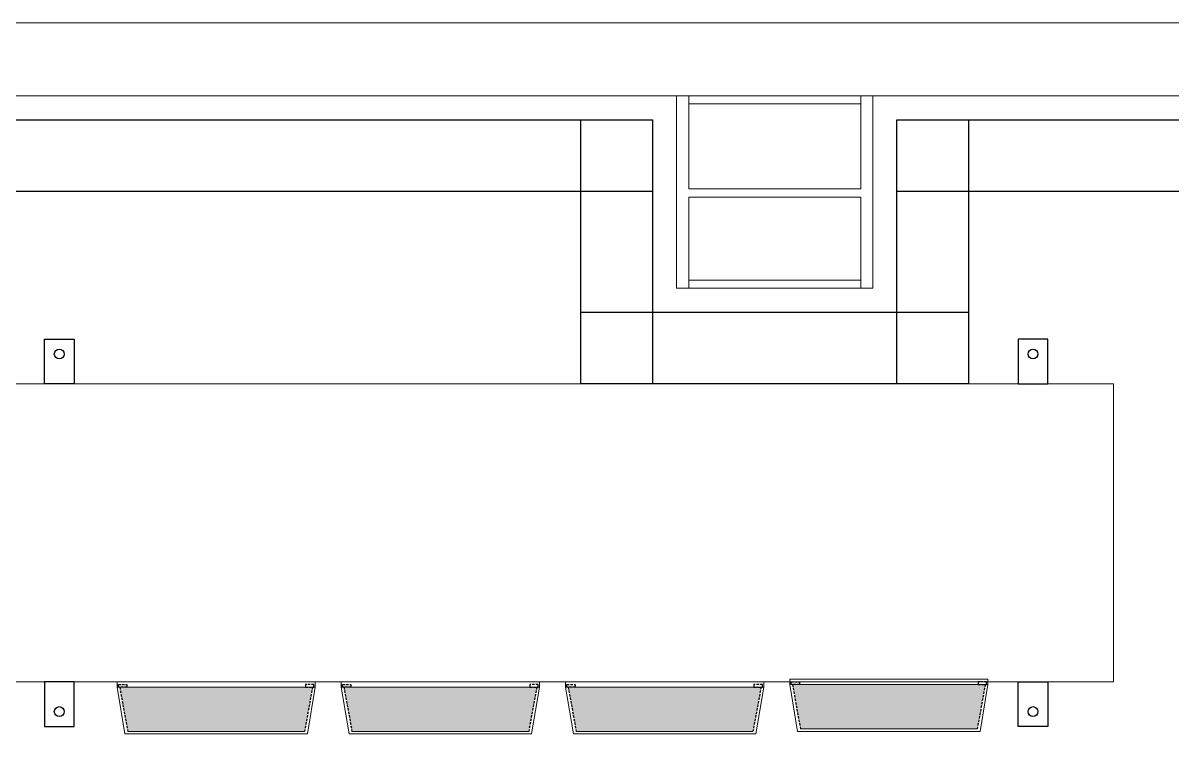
# Model space of a CAD drawing. Header units: millimetres. Extents: x -15161 to 10473752, y -72817 to 33960.
# Drawn here: x -454.5 to -214.2, y -28068.1 to -27919.4 of the extents above; entities that cross this region are included whole.
import ezdxf

# ---------------------------------------------------------------- set-up
doc = ezdxf.new("R2010")
doc.units = ezdxf.units.MM
doc.linetypes.add('DASHED', pattern=[0.75, 0.5, -0.25])
doc.layers.add('1', color=7, linetype='Continuous', lineweight=9)
doc.layers.add('HIDDEN', color=2, linetype='DASHED')
doc.layers.add('PDF_幾何圖形', color=7, linetype='Continuous')

# ---------------------------------------------------------------- blocks, each defined once
blk = doc.blocks.new('機組1140116')
h = blk.add_hatch(color=230)
h.dxf.hatch_style = 1
h.paths.add_polyline_path([(-395.62, -22207.1), (-393.93, -22197.82), (-395.41, -22197.82), (-434.28, -22197.82), (-432.59, -22207.1)])
h = blk.add_hatch(color=230)
h.dxf.hatch_style = 1
h.paths.add_polyline_path([(-348.72, -22207.1), (-347.03, -22197.82), (-348.5, -22197.82), (-387.37, -22197.82), (-385.69, -22207.1)])
h = blk.add_hatch(color=230)
h.dxf.hatch_style = 1
h.paths.add_polyline_path([(-301.81, -22207.1), (-300.12, -22197.82), (-301.6, -22197.82), (-340.47, -22197.82), (-338.78, -22207.1)])
h = blk.add_hatch(color=230)
h.dxf.hatch_style = 1
h.paths.add_polyline_path([(-254.91, -22206.55), (-253.22, -22197.28), (-254.69, -22197.28), (-293.56, -22197.28), (-291.88, -22206.55)])
at = {"layer": '1'}
h = blk.add_hatch(color=230, dxfattribs=at)
h.dxf.hatch_style = 1
h.paths.add_polyline_path([(-434.28, -22197.82), (-432.8, -22197.82), (-432.64, -22206.84)])
h = blk.add_hatch(color=230, dxfattribs=at)
h.dxf.hatch_style = 1
h.paths.add_polyline_path([(-434.28, -22197.82), (-432.8, -22197.82), (-432.64, -22206.84)])
h = blk.add_hatch(color=230, dxfattribs=at)
h.dxf.hatch_style = 1
h.paths.add_polyline_path([(-393.93, -22197.82), (-395.41, -22197.82), (-395.57, -22206.84)])
h = blk.add_hatch(color=230, dxfattribs=at)
h.dxf.hatch_style = 1
h.paths.add_polyline_path([(-387.37, -22197.82), (-385.9, -22197.82), (-385.73, -22206.84)])
h = blk.add_hatch(color=230, dxfattribs=at)
h.dxf.hatch_style = 1
h.paths.add_polyline_path([(-387.37, -22197.82), (-385.9, -22197.82), (-385.73, -22206.84)])
h = blk.add_hatch(color=230, dxfattribs=at)
h.dxf.hatch_style = 1
h.paths.add_polyline_path([(-347.03, -22197.82), (-348.5, -22197.82), (-348.67, -22206.84)])
h = blk.add_hatch(color=230, dxfattribs=at)
h.dxf.hatch_style = 1
h.paths.add_polyline_path([(-340.47, -22197.82), (-338.99, -22197.82), (-338.83, -22206.84)])
h = blk.add_hatch(color=230, dxfattribs=at)
h.dxf.hatch_style = 1
h.paths.add_polyline_path([(-340.47, -22197.82), (-338.99, -22197.82), (-338.83, -22206.84)])
h = blk.add_hatch(color=230, dxfattribs=at)
h.dxf.hatch_style = 1
h.paths.add_polyline_path([(-300.12, -22197.82), (-301.6, -22197.82), (-301.76, -22206.84)])
h = blk.add_hatch(color=230, dxfattribs=at)
h.dxf.hatch_style = 1
h.paths.add_polyline_path([(-293.56, -22197.28), (-292.09, -22197.28), (-291.92, -22206.29)])
h = blk.add_hatch(color=230, dxfattribs=at)
h.dxf.hatch_style = 1
h.paths.add_polyline_path([(-293.56, -22197.28), (-292.09, -22197.28), (-291.92, -22206.29)])
h = blk.add_hatch(color=230, dxfattribs=at)
h.dxf.hatch_style = 1
h.paths.add_polyline_path([(-253.22, -22197.28), (-254.69, -22197.28), (-254.86, -22206.29)])
at = {"color": 230}
for p, q in [((-422.49, -22207.65), (-422.49, -22207.64)), ((-405.73, -22207.65), (-405.73, -22207.64)), ((-375.58, -22207.65), (-375.58, -22207.64)), ((-358.82, -22207.65), (-358.82, -22207.64)), ((-328.68, -22207.65), (-328.68, -22207.64)), ((-311.92, -22207.65), (-311.92, -22207.64)), ((-281.77, -22207.11), (-281.77, -22207.1)), ((-265.01, -22207.11), (-265.01, -22207.1))]:
    blk.add_line(p, q, dxfattribs=at)
for points in [[(-450.02, -22125.05), (-443.79, -22125.05), (-443.79, -22134.4), (-450.02, -22134.4)], [(-240.12, -22125.05), (-246.35, -22125.05), (-246.35, -22134.4), (-240.12, -22134.4)], [(-450.02, -22206.08), (-443.79, -22206.08), (-443.79, -22196.73), (-450.02, -22196.73)], [(-240.12, -22206.08), (-246.35, -22206.08), (-246.35, -22196.73), (-240.12, -22196.73)]]:
    blk.add_lwpolyline(points, close=True, dxfattribs=at)
for centre in [(-446.91, -22128.17), (-243.24, -22128.17), (-446.91, -22202.97), (-243.24, -22202.97)]:
    blk.add_circle(centre, 1.04, dxfattribs=at)
at = {"layer": '1', "color": 230}
for p, q in [((-360.42, -22134.4), (-667.41, -22134.4)), ((-667.41, -22134.4), (-226.41, -22134.4)), ((-226.41, -22196.73), (-226.41, -22134.4)), ((-667.41, -22196.73), (-360.42, -22196.73)), ((-667.41, -22196.73), (-226.41, -22196.73)), ((-554.35, -22196.73), (-339.46, -22196.73)), ((-434.83, -22197.82), (-433.19, -22207.64)), ((-395.02, -22207.64), (-393.38, -22197.82)), ((-387.93, -22197.82), (-386.29, -22207.64)), ((-348.11, -22207.64), (-346.47, -22197.82)), ((-341.02, -22197.82), (-339.38, -22207.64)), ((-301.21, -22207.64), (-299.57, -22197.82)), ((-294.12, -22197.28), (-292.48, -22207.1)), ((-254.3, -22207.1), (-252.67, -22197.28)), ((-433.19, -22207.64), (-395.02, -22207.64)), ((-432.59, -22207.1), (-395.62, -22207.1)), ((-386.29, -22207.64), (-348.11, -22207.64)), ((-385.69, -22207.1), (-348.72, -22207.1)), ((-339.38, -22207.64), (-301.21, -22207.64)), ((-338.78, -22207.1), (-301.81, -22207.1)), ((-292.48, -22207.1), (-254.3, -22207.1)), ((-291.88, -22206.55), (-254.91, -22206.55))]:
    blk.add_line(p, q, dxfattribs=at)
for points in [[(-434.83, -22196.73), (-434.83, -22197.82), (-393.38, -22197.82), (-393.38, -22196.73)], [(-387.93, -22196.73), (-387.93, -22197.82), (-346.47, -22197.82), (-346.47, -22196.73)], [(-341.02, -22196.73), (-341.02, -22197.82), (-299.57, -22197.82), (-299.57, -22196.73)], [(-294.12, -22196.19), (-294.12, -22197.28), (-252.67, -22197.28), (-252.67, -22196.19)]]:
    blk.add_lwpolyline(points, close=True, dxfattribs=at)
at = {"layer": 'HIDDEN', "color": 230}
for p, q in [((-434.28, -22197.82), (-432.59, -22207.1)), ((-393.93, -22197.82), (-395.62, -22207.1)), ((-387.37, -22197.82), (-385.69, -22207.1)), ((-347.03, -22197.82), (-348.72, -22207.1)), ((-340.47, -22197.82), (-338.78, -22207.1)), ((-300.12, -22197.82), (-301.81, -22207.1)), ((-293.56, -22197.28), (-291.88, -22206.55)), ((-253.22, -22197.28), (-254.91, -22206.55))]:
    blk.add_line(p, q, dxfattribs=at)
for points in [[(-432.8, -22197.28), (-432.8, -22197.82), (-434.55, -22197.82), (-434.55, -22197.28)], [(-395.41, -22197.28), (-395.41, -22197.82), (-393.66, -22197.82), (-393.66, -22197.28)], [(-385.9, -22197.28), (-385.9, -22197.82), (-387.64, -22197.82), (-387.64, -22197.28)], [(-348.5, -22197.28), (-348.5, -22197.82), (-346.76, -22197.82), (-346.76, -22197.28)], [(-338.99, -22197.28), (-338.99, -22197.82), (-340.74, -22197.82), (-340.74, -22197.28)], [(-301.6, -22197.28), (-301.6, -22197.82), (-299.85, -22197.82), (-299.85, -22197.28)], [(-292.09, -22196.73), (-292.09, -22197.28), (-293.83, -22197.28), (-293.83, -22196.73)], [(-254.69, -22196.73), (-254.69, -22197.28), (-252.95, -22197.28), (-252.95, -22196.73)]]:
    blk.add_lwpolyline(points, close=True, dxfattribs=at)
blk = doc.blocks.new('建築底圖1140116')
at = {"layer": 'PDF_幾何圖形', "lineweight": 0}
blk.add_line((-1917.42, -22058.93), (1238.63, -22058.93), dxfattribs=at)
for points in [[(-1074, -22058.93), (-1074, -22074.18), (1223.81, -22074.18), (1223.81, -22154.2), (1238.63, -22154.2), (1238.63, -22058.93)], [(-279.27, -22114.4), (-276.73, -22114.4), (-276.73, -22074.18), (-279.27, -22074.18), (-279.27, -22093.65), (-315.26, -22093.65), (-315.26, -22074.18), (-317.8, -22074.18), (-317.8, -22114.4), (-315.26, -22114.4), (-315.26, -22095.35), (-279.27, -22095.35)], [(-315.26, -22075.87), (-315.26, -22074.18), (-279.27, -22074.18), (-279.27, -22075.87)], [(-315.26, -22114.4), (-315.26, -22112.71), (-279.27, -22112.71), (-279.27, -22114.4)]]:
    blk.add_lwpolyline(points, close=True, dxfattribs=at)

msp = doc.modelspace()

# ---------------------------------------------------------------- linework, layer by layer
at = {"color": 94}
for points in [[(-322.8017, -27939.6491), (-322.8017, -27954.6491), (-1012.1459, -27954.6491), (-1012.1459, -27939.6491)], [(-337.8017, -27939.6491), (-322.8017, -27939.6491), (-322.8017, -27994.8724), (-337.8017, -27994.8724)], [(-271.7385, -27939.6491), (-256.7385, -27939.6491), (-256.7385, -27994.8724), (-271.7385, -27994.8724)], [(427.0443, -27939.6491), (427.0443, -27954.6491), (-271.7385, -27954.6491), (-271.7385, -27939.6491)], [(-256.7385, -27979.8724), (-256.7385, -27994.8724), (-337.8017, -27994.8724), (-337.8017, -27979.8724)]]:
    msp.add_lwpolyline(points, close=True, dxfattribs=at)

# ---------------------------------------------------------------- block references
at = {"color": 2}
msp.add_blockref('建築底圖1140116', (0, -5860.4722), dxfattribs=at)
msp.add_blockref('機組1140116', (0, -5860.4722))

doc.saveas('drawing.dxf')
